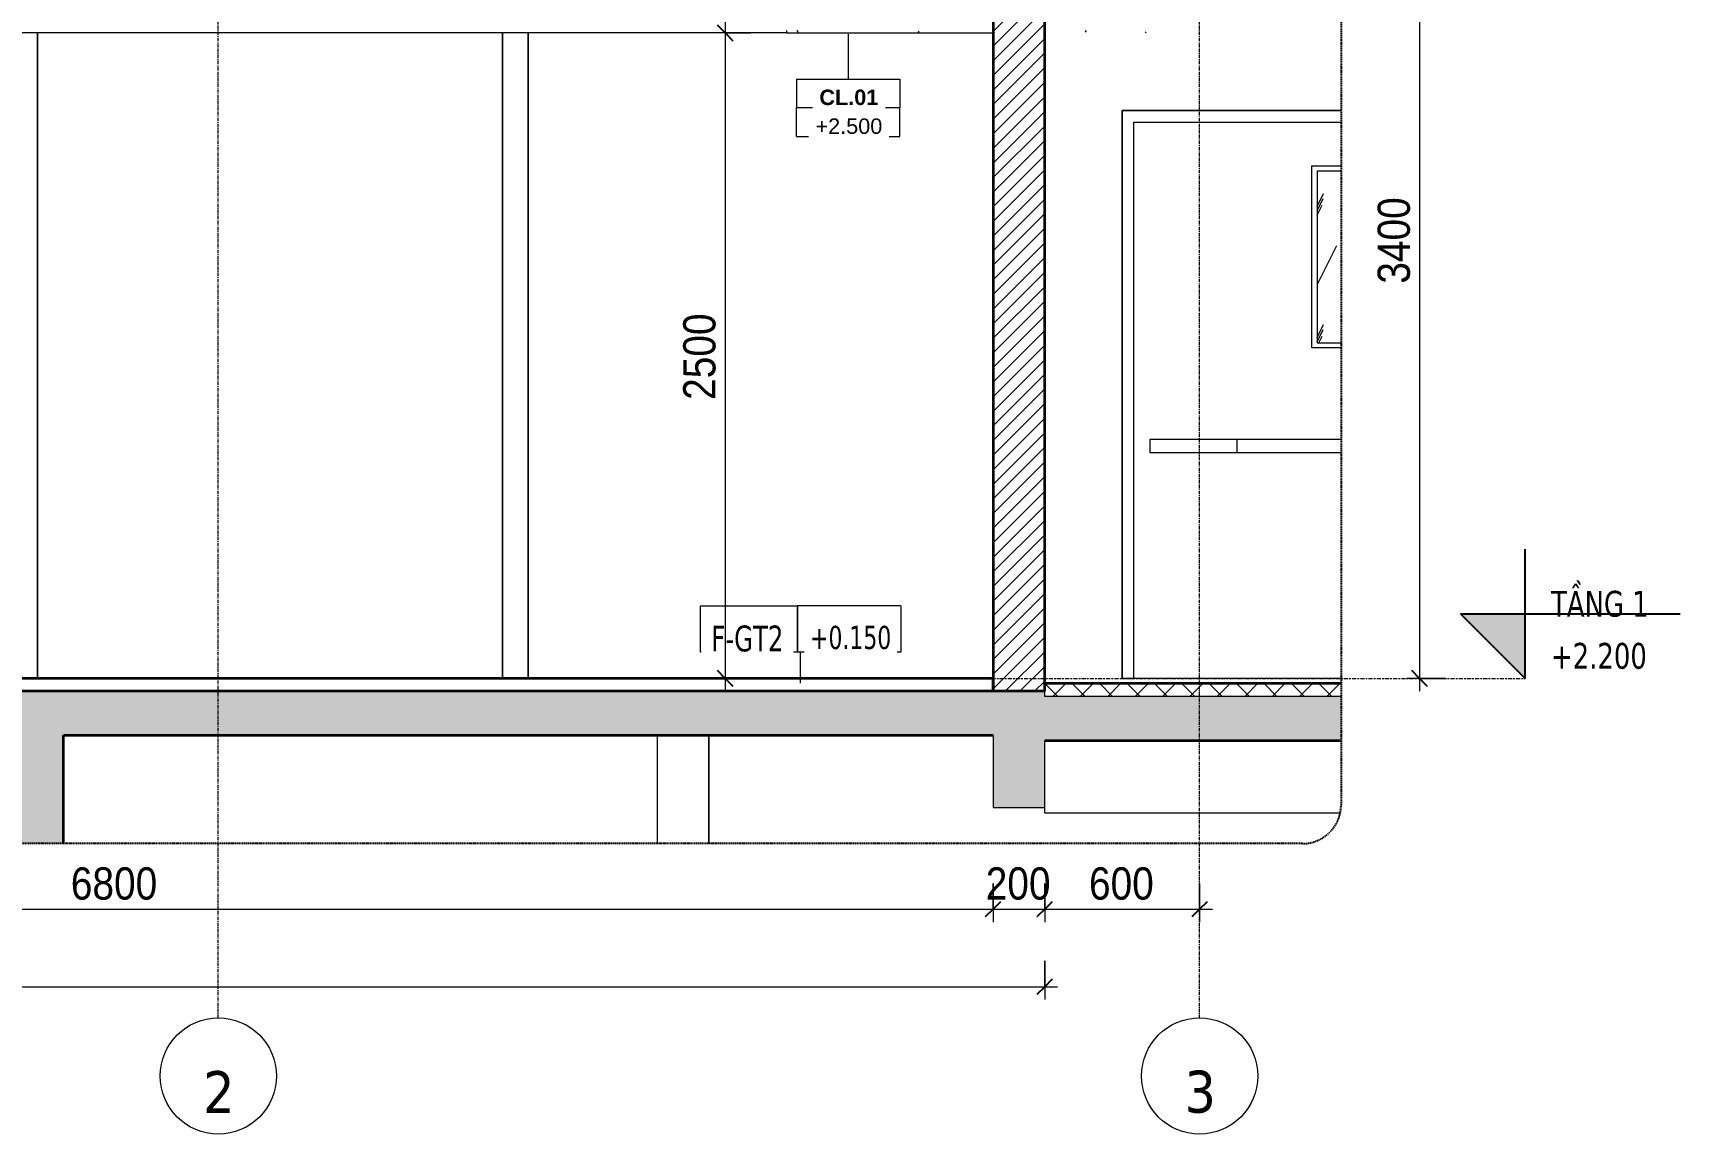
# Model space of a CAD drawing. Header units: millimetres. Extents: x 31157 to 224036, y 218 to 80529.
# Drawn here: x 52624 to 59002, y 435 to 4700 of the extents above; entities that cross this region are included whole.
import ezdxf

# ---------------------------------------------------------------- set-up
doc = ezdxf.new("R2010")
doc.units = ezdxf.units.MM
for name, pattern in [('Centre', [31.75, 6.35, -4.7625, 15.875, -4.7625]), ('Grid Line', [22.225, 12.7, -3.175, 3.175, -3.175]), ('Hidden', [7.14375, 4.7625, -2.38125])]:
    doc.linetypes.add(name, pattern=pattern)
for name, color, linetype, lineweight in [('0-4', 130, 'Continuous', 5), ('A-ANNO-DIMS', 211, 'Continuous', 9), ('A-ANNO-DIMS-50', 211, 'Continuous', 9), ('A-CLNG-2', 7, 'Continuous', 18), ('A-CLNG-FNSH-1', 7, 'Continuous', 18), ('A-CLNG-IDEN', 151, 'Continuous', 9), ('A-CLNG-PATT-1', 7, 'Continuous', 18), ('A-CLNG-PATT-3', 13, 'Continuous', 18), ('A-DETL-GENF', 92, 'Continuous', 18), ('A-DETL-GENF-4', 92, 'Hidden', 25), ('A-DETL-GENF-5', 9, 'Continuous', 18), ('A-DETL-MEDM', 33, 'Continuous', 35), ('A-DETL-THIN', 151, 'Continuous', 18), ('A-DOOR', 31, 'Continuous', 18), ('A-DOOR-FRAM-1', 31, 'Continuous', 18), ('A-FLOR-FNSH-1', 250, 'Continuous', 35), ('A-FLOR-IDEN', 11, 'Continuous', 9), ('A-FLOR-LEVL', 51, 'Continuous', 9), ('A-FLOR-LEVL-1', 51, 'Continuous', 25), ('A-FLOR-LEVL-2', 51, 'Centre', 9), ('A-FLOR-PATT-3', 8, 'Continuous', 18), ('A-WALL', 113, 'Continuous', 18), ('A-WALL-5', 7, 'Continuous', 18), ('A-WALL-6', 250, 'Continuous', 35), ('A-WALL-PATT-2', 111, 'Continuous', 18), ('S-BEAM-2', 7, 'Continuous', 18), ('S-COLS', 52, 'Continuous', 18), ('S-COLS-8', 7, 'Continuous', 18), ('S-GRID-1', 1, 'Grid Line', 9), ('S-GRID-IDEN', 1, 'Continuous', 9)]:
    doc.layers.add(name, color=color, linetype=linetype, lineweight=lineweight)
doc.styles.add('Arial_2', font='arial.ttf', dxfattribs={"height": 60})
doc.styles.add('Arial_B_3', font='arialbd.ttf', dxfattribs={"height": 60})
doc.styles.add('Tahoma', font='tahoma.ttf', dxfattribs={"width": 0.8, "height": 100})
doc.styles.add('Tahoma_1', font='tahoma.ttf', dxfattribs={"width": 0.8, "height": 90})
doc.styles.add('Tahoma_B', font='tahomabd.ttf', dxfattribs={"height": 162.5})
doc.styles.add('Tahoma_B_1', font='tahomabd.ttf', dxfattribs={"width": 0.85, "height": 100})
doc.styles.add('UTM Avo', font='', dxfattribs={"width": 0.9, "height": 125})
doc.styles.get('UTM Avo').set_extended_font_data('UTM Avo')
doc.dimstyles.new('1_Dim_chi_tiet_2_5', dxfattribs={"dimscale": 304.8, "dimtxt": 124.912619, "dimasz": 0.19685, "dimexe": 0.164042, "dimexo": 0.0625, "dimgap": 0.016404, "dimtad": 1, "dimdec": 0, "dimrnd": 5, "dimzin": 0, "dimdsep": 46, "dimtxsty": 'UTM Avo', "dimblk1": 'OBLIQUE', "dimblk2": 'OBLIQUE', "dimsah": 1, "dimcen": 0.09, "dimdle": 0.164042, "dimazin": 0, "dimtfac": 1, "dimtdec": 4, "dimtix": 1, "dimtmove": 0, "dimatfit": 3, "dimfxl": 0.328084, "dimfxlon": 1, "dimtvp": 1, "dimtolj": 1, "dimtzin": 0, "dimarcsym": 2})

# ---------------------------------------------------------------- blocks, each defined once
blk = doc.blocks.new('NCV_TKTC_KET CAU_rvt-2-TKCS_CĂN HỘ LOẠI 2 - MẶT CẮT 1')
at = {"layer": 'S-BEAM-2'}
for q in [(42052.6, 1700), (43196.4, 1680)]:
    blk.add_line((42052.6, 1680), q, dxfattribs=at)
blk = doc.blocks.new('NCV_TKTC_TANG 1_rvt-2-TKCS_CĂN HỘ LOẠI 2 - MẶT CẮT 1')
at = {"layer": 'A-CLNG-PATT-1'}
h = blk.add_hatch(dxfattribs=at)
h.set_pattern_fill('FP_5', color=256, style=0, pattern_type=2)
h.set_pattern_definition([(0, (37692.33, 15875), (406.4, 101.6), [16.764, -288.036, 16.764, -288.036, -1625.6]), (0, (37692.33, 15875), (406.4, 101.6), [-609.6, 16.764, -592.836, 16.764, -288.036, -711.2]), (0, (37692.33, 15875), (406.4, 101.6), [-1524, 16.764, -186.436, 16.764, -491.236]), (120, (37844.73, 15925.8), (-291.1882, 301.1527), [16.764, -288.036, 16.764, -288.036, -1625.6]), (120, (37844.73, 15925.8), (-291.1882, 301.1527), [-609.6, 16.764, -592.836, 16.764, -288.036, -711.2]), (120, (37844.73, 15925.8), (-291.1882, 301.1527), [-1524, 16.764, -186.436, 16.764, -491.236]), (240, (37895.53, 16129), (-115.2118, -402.7527), [16.764, -288.036, 16.764, -288.036, -1625.6]), (240, (37895.53, 16129), (-115.2118, -402.7527), [-609.6, 16.764, -592.836, 16.764, -288.036, -711.2]), (240, (37895.53, 16129), (-115.2118, -402.7527), [-1524, 16.764, -186.436, 16.764, -491.236])])
h.paths.add_polyline_path([(35452.4, 4700), (35452.6, 4700), (35452.4, 4710), (35052.6, 4710), (35052.6, 4700)])
h.paths.add_polyline_path([(41052.6, 4700), (41852.6, 4700), (41852.6, 4710), (41052.6, 4710)])
at = {"layer": 'A-CLNG-2'}
blk.add_line((41052.6, 4700), (35452.6, 4700), dxfattribs=at)
at = {"layer": 'A-CLNG-FNSH-1'}
for p, q in [((41052.6, 4710), (41052.6, 4700)), ((41052.6, 4700), (41852.6, 4700)), ((41852.6, 4700), (41852.6, 4710))]:
    blk.add_line(p, q, dxfattribs=at)
at = {"layer": 'A-FLOR-FNSH-1'}
for p, q in [((41852.6, 2200), (35052.6, 2200)), ((41852.6, 2150), (41852.6, 2200))]:
    blk.add_line(p, q, dxfattribs=at)
at = {"layer": 'A-WALL-5'}
for p, q in [((38152.6, 4700), (38152.6, 2200)), ((39952.6, 2200), (39952.6, 4700)), ((40052.6, 4700), (40052.6, 2200)), ((41852.6, 2200), (41852.6, 4700))]:
    blk.add_line(p, q, dxfattribs=at)
at = {"layer": 'S-COLS-8'}
for p, q in [((38152.6, 2200), (38152.6, 4700)), ((39952.6, 4700), (39952.6, 2200)), ((40052.6, 2200), (40052.6, 4700))]:
    blk.add_line(p, q, dxfattribs=at)
blk = doc.blocks.new('FD_01 - FD_01-1200x2200mm-1787918-TKCS_CĂN HỘ LOẠI 2 - MẶT CẮT 1')
at = {"layer": 'A-DOOR'}
h = blk.add_hatch(dxfattribs=at)
h.set_pattern_fill('FP_9', color=256, style=0, pattern_type=2)
h.set_pattern_definition([(63.435, (38289.09, 15909.78), (-0.0009, 508.0002), [177.488, -958.435]), (63.435, (37781.09, 15909.78), (-0.0009, 508.0002), [177.488, -958.435]), (63.435, (38532.27, 16007.92), (-0.0009, 508.0002), [177.488, -958.435]), (63.435, (38024.27, 16007.92), (-0.0009, 508.0002), [177.488, -958.435]), (63.435, (38495.46, 15973.28), (-0.0009, 508.0002), [177.488, -958.435]), (63.435, (37987.46, 15973.28), (-0.0009, 508.0002), [177.488, -958.435]), (63.435, (38457.94, 16171.7), (-0.0009, 508.0002), [86.267, -1049.655]), (63.435, (37949.94, 16171.7), (-0.0009, 508.0002), [86.267, -1049.655]), (63.435, (38433.4, 16140.98), (-0.0009, 508.0002), [177.488, -958.435]), (63.435, (37925.4, 16140.98), (-0.0009, 508.0002), [177.488, -958.435]), (63.435, (38437.74, 16163.03), (-0.0009, 508.0002), [177.488, -958.435]), (63.435, (37929.74, 16163.03), (-0.0009, 508.0002), [177.488, -958.435]), (63.435, (38232.78, 16066.31), (-0.0009, 508.0002), [177.488, -958.435]), (63.435, (37724.78, 16066.31), (-0.0009, 508.0002), [177.488, -958.435]), (63.435, (38237.11, 16092.3), (-0.0009, 508.0002), [177.488, -958.435]), (63.435, (37729.11, 16092.3), (-0.0009, 508.0002), [177.488, -958.435]), (63.435, (38238.28, 16111.03), (-0.0009, 508.0002), [177.488, -958.435]), (63.435, (37730.28, 16111.03), (-0.0009, 508.0002), [177.488, -958.435])])
h.paths.add_polyline_path([(43107.6, 3500), (43200.4, 3500), (43200.4, 4165), (43107.6, 4165), (43107.6, 3800)])
for p, q in [((43087.6, 4185), (43200.4, 4185)), ((43087.6, 3480), (43087.6, 4185)), ((43107.6, 4165), (43107.6, 3500)), ((43200.4, 4165), (43107.6, 4165)), ((43200.4, 3480), (43087.6, 3480)), ((43107.6, 3500), (43200.4, 3500)), ((42797.3, 3125.4), (42460.1, 3125.4)), ((42460.1, 3125.4), (42460.1, 3074.6)), ((42460.1, 3074.6), (42797.3, 3074.6)), ((42797.3, 3125.4), (42797.3, 3074.6)), ((43200.4, 3125.4), (42797.3, 3125.4)), ((42797.3, 3074.6), (43200.4, 3074.6))]:
    blk.add_line(p, q, dxfattribs=at)
at = {"layer": 'A-DOOR-FRAM-1'}
for p, q in [((42352.6, 4400), (42352.6, 2200)), ((43200.4, 4400), (42352.6, 4400)), ((42397.6, 2200), (42397.6, 4355)), ((42397.6, 4355), (43200.4, 4355)), ((42352.6, 2200), (42397.6, 2200))]:
    blk.add_line(p, q, dxfattribs=at)
blk = doc.blocks.new('BORDER VIEW - BORDER VIEW-3688247-TKCS_CĂN HỘ LOẠI 2 - MẶT CẮT 1')
at = {"layer": 'A-DETL-GENF-4'}
for p, q in [((43200.4, 5964.5), (43200.4, 1710)), ((43050.4, 1560), (33202.6, 1560))]:
    blk.add_line(p, q, dxfattribs=at)
blk.add_arc((43050.4, 1710), 150, 270, 0, dxfattribs=at)
blk = doc.blocks.new('Level - CAO ĐỘ LEVEL-350587-TKCS_CĂN HỘ LOẠI 2 - MẶT CẮT 1')
at = {"layer": 'A-FLOR-LEVL'}
blk.add_hatch(color=256, dxfattribs=at).paths.add_polyline_path([(43913.1, 2450), (43913.1, 2200), (43663.1, 2450)])
at = {"layer": 'A-FLOR-LEVL-1'}
for p, q in [((43913.1, 2200), (43913.1, 2700)), ((43663.1, 2450), (43913.1, 2200)), ((43663.1, 2450), (44513.1, 2450))]:
    blk.add_line(p, q, dxfattribs=at)
blk = doc.blocks.new('Grid - M_Grid Head - Circle-353313-TKCS_CĂN HỘ LOẠI 2 - MẶT CẮT 1')
at = {"layer": 'S-GRID-IDEN'}
blk.add_circle((33652.6, 660.2), 225, dxfattribs=at)
blk = doc.blocks.new('DIMBLOCK55-TKCS_CĂN HỘ LOẠI 2 - MẶT CẮT 1')
at = {"layer": 'A-ANNO-DIMS-50', "lineweight": 25}
for p, q in [((57993.7, 5600), (57963.7, 5630)), ((57993.7, 5600), (58023.7, 5570)), ((57993.7, 2200), (57963.7, 2230)), ((57993.7, 2200), (58023.7, 2170))]:
    blk.add_line(p, q, dxfattribs=at)
at = {"layer": 'A-ANNO-DIMS-50'}
for p, q in [((57993.7, 5650), (57993.7, 2150)), ((58093.7, 5600), (57943.7, 5600)), ((57993.7, 5600), (58093.7, 5600)), ((58093.7, 2200), (57943.7, 2200)), ((57993.7, 2200), (58093.7, 2200))]:
    blk.add_line(p, q, dxfattribs=at)
at = {"layer": 'A-ANNO-DIMS-50', "color": 0, "insert": (57831.3, 3728.8), "char_height": 125, "width": 410.824, "attachment_point": 1, "rotation": 90, "line_spacing_factor": 1.110334, "style": 'UTM Avo'}
blk.add_mtext('3400', dxfattribs=at)
blk = doc.blocks.new('_Oblique')
at = {"color": 0, "linetype": 'ByBlock', "lineweight": -2}
blk.add_line((-0.5, -0.5), (0.5, 0.5), dxfattribs=at)
blk = doc.blocks.new('DIMBLOCK58-TKCS_CĂN HỘ LOẠI 2 - MẶT CẮT 1')
at = {"layer": 'A-ANNO-DIMS-50'}
for p, q in [((49541.9, 1406), (49541.9, 1256)), ((49541.9, 1306), (49541.9, 1406)), ((56341.9, 1406), (56341.9, 1256)), ((56341.9, 1306), (56341.9, 1406)), ((49541.9, 1306), (56341.9, 1306))]:
    blk.add_line(p, q, dxfattribs=at)
at = {"layer": 'A-ANNO-DIMS-50', "lineweight": 25}
for p, q in [((49541.9, 1306), (49511.9, 1276)), ((49541.9, 1306), (49571.9, 1336)), ((56341.9, 1306), (56311.9, 1276)), ((56341.9, 1306), (56371.9, 1336))]:
    blk.add_line(p, q, dxfattribs=at)
at = {"layer": 'A-ANNO-DIMS-50', "color": 0, "insert": (52770.7, 1468.3), "char_height": 125, "width": 410.824, "attachment_point": 1, "line_spacing_factor": 1.110334, "style": 'UTM Avo'}
blk.add_mtext('6800', dxfattribs=at)
blk = doc.blocks.new('DIMBLOCK59-TKCS_CĂN HỘ LOẠI 2 - MẶT CẮT 1')
at = {"layer": 'A-ANNO-DIMS-50'}
for p, q in [((56341.9, 1406), (56341.9, 1256)), ((56341.9, 1306), (56341.9, 1406)), ((56541.9, 1406), (56541.9, 1256)), ((56541.9, 1306), (56541.9, 1406)), ((56341.9, 1306), (56541.9, 1306))]:
    blk.add_line(p, q, dxfattribs=at)
at = {"layer": 'A-ANNO-DIMS-50', "lineweight": 25}
for p, q in [((56341.9, 1306), (56311.9, 1276)), ((56341.9, 1306), (56371.9, 1336)), ((56541.9, 1306), (56511.9, 1276)), ((56541.9, 1306), (56571.9, 1336))]:
    blk.add_line(p, q, dxfattribs=at)
at = {"layer": 'A-ANNO-DIMS-50', "color": 0, "insert": (56313.6, 1468.3), "char_height": 125, "width": 308.118, "attachment_point": 1, "line_spacing_factor": 1.110334, "style": 'UTM Avo'}
blk.add_mtext('200', dxfattribs=at)
blk = doc.blocks.new('DIMBLOCK60-TKCS_CĂN HỘ LOẠI 2 - MẶT CẮT 1')
at = {"layer": 'A-ANNO-DIMS-50'}
for p, q in [((56541.9, 1406), (56541.9, 1256)), ((56541.9, 1306), (56541.9, 1406)), ((57141.9, 1406), (57141.9, 1256)), ((57141.9, 1306), (57141.9, 1406)), ((56541.9, 1306), (57191.9, 1306))]:
    blk.add_line(p, q, dxfattribs=at)
at = {"layer": 'A-ANNO-DIMS-50', "lineweight": 25}
for p, q in [((56541.9, 1306), (56511.9, 1276)), ((56541.9, 1306), (56571.9, 1336)), ((57141.9, 1306), (57111.9, 1276)), ((57141.9, 1306), (57171.9, 1336))]:
    blk.add_line(p, q, dxfattribs=at)
at = {"layer": 'A-ANNO-DIMS-50', "color": 0, "insert": (56713.5, 1468.3), "char_height": 125, "width": 308.118, "attachment_point": 1, "line_spacing_factor": 1.110334, "style": 'UTM Avo'}
blk.add_mtext('600', dxfattribs=at)
blk = doc.blocks.new('DIMBLOCK61-TKCS_CĂN HỘ LOẠI 2 - MẶT CẮT 1')
at = {"layer": 'A-ANNO-DIMS-50'}
for p, q in [((48141.9, 1106), (48141.9, 956)), ((48141.9, 1006), (48141.9, 1106)), ((56541.9, 1106), (56541.9, 956)), ((56541.9, 1006), (56541.9, 1106)), ((48091.9, 1006), (56591.9, 1006))]:
    blk.add_line(p, q, dxfattribs=at)
at = {"layer": 'A-ANNO-DIMS-50', "lineweight": 25}
for p, q in [((48141.9, 1006), (48171.9, 1036)), ((56541.9, 1006), (56571.9, 1036)), ((48141.9, 1006), (48111.9, 976)), ((56541.9, 1006), (56511.9, 976))]:
    blk.add_line(p, q, dxfattribs=at)
at = {"layer": 'A-ANNO-DIMS-50', "color": 0, "insert": (52170.7, 1168.3), "char_height": 125, "width": 410.824, "attachment_point": 1, "line_spacing_factor": 1.110334, "style": 'UTM Avo'}
blk.add_mtext('8400', dxfattribs=at)
blk = doc.blocks.new('M_Ceiling Tag w Height - M_Ceiling Tag w Height-4076435-TKCS_CĂN HỘ LOẠI 2 - MẶT CẮT 1')
at = {"layer": 'A-CLNG-IDEN'}
for p, q in [((41091, 4521.4), (41091, 4410.3)), ((41091, 4521.4), (41492.1, 4521.4)), ((41492.1, 4521.4), (41492.1, 4410.3)), ((41091, 4298.9), (41091, 4410.3)), ((41492.1, 4410.3), (41091, 4410.3)), ((41492.1, 4298.9), (41492.1, 4410.3)), ((41091, 4298.9), (41492.1, 4298.9))]:
    blk.add_line(p, q, dxfattribs=at)
blk = doc.blocks.new('TAG SAN - TTG - TAG FFL-4075299-TKCS_CĂN HỘ LOẠI 2 - MẶT CẮT 1')
at = {"layer": 'A-FLOR-IDEN'}
for p, q in [((40719.6, 2302), (40719.6, 2480.7)), ((40719.6, 2480.7), (41095.6, 2480.7)), ((41095.6, 2480.7), (41095.6, 2302)), ((41495.6, 2480.7), (41095.6, 2480.7)), ((41095.6, 2302), (41095.6, 2480.7)), ((41495.6, 2480.7), (41495.6, 2302)), ((41095.6, 2302), (40719.6, 2302)), ((41495.6, 2302), (41095.6, 2302))]:
    blk.add_line(p, q, dxfattribs=at)
blk = doc.blocks.new('DIMBLOCK66-TKCS_CĂN HỘ LOẠI 2 - MẶT CẮT 1')
at = {"layer": 'A-ANNO-DIMS-50'}
for p, q in [((55304.4, 5430), (55304.4, 4700)), ((55404.4, 5380), (55254.4, 5380)), ((55304.4, 5380), (55404.4, 5380)), ((55404.4, 4700), (55254.4, 4700)), ((55304.4, 4700), (55404.4, 4700))]:
    blk.add_line(p, q, dxfattribs=at)
at = {"layer": 'A-ANNO-DIMS-50', "lineweight": 25}
for p, q in [((55304.4, 5380), (55274.4, 5410)), ((55304.4, 5380), (55334.4, 5350)), ((55304.4, 4700), (55274.4, 4730)), ((55304.4, 4700), (55334.4, 4670))]:
    blk.add_line(p, q, dxfattribs=at)
at = {"layer": 'A-ANNO-DIMS-50', "color": 0, "insert": (55142, 4911.6), "char_height": 125, "width": 308.118, "attachment_point": 1, "rotation": 90, "line_spacing_factor": 1.110334, "style": 'UTM Avo'}
blk.add_mtext('680', dxfattribs=at)
blk = doc.blocks.new('DIMBLOCK67-TKCS_CĂN HỘ LOẠI 2 - MẶT CẮT 1')
at = {"layer": 'A-ANNO-DIMS-50', "lineweight": 25}
for p, q in [((55304.4, 4700), (55274.4, 4730)), ((55304.4, 4700), (55334.4, 4670)), ((55304.4, 2200), (55274.4, 2230)), ((55304.4, 2200), (55334.4, 2170))]:
    blk.add_line(p, q, dxfattribs=at)
at = {"layer": 'A-ANNO-DIMS-50'}
for p, q in [((55404.4, 4700), (55254.4, 4700)), ((55304.4, 4700), (55304.4, 2150)), ((55304.4, 4700), (55404.4, 4700)), ((55404.4, 2200), (55254.4, 2200)), ((55304.4, 2200), (55404.4, 2200))]:
    blk.add_line(p, q, dxfattribs=at)
at = {"layer": 'A-ANNO-DIMS-50', "color": 0, "insert": (55142, 3278.8), "char_height": 125, "width": 410.824, "attachment_point": 1, "rotation": 90, "line_spacing_factor": 1.110334, "style": 'UTM Avo'}
blk.add_mtext('2500', dxfattribs=at)

msp = doc.modelspace()

# ---------------------------------------------------------------- hatches: boundary and pattern name
at = {"layer": 'A-CLNG-PATT-3'}
h = msp.add_hatch(dxfattribs=at)
h.set_pattern_fill('FP_5', color=256, style=0, pattern_type=2)
h.set_pattern_definition([(0, (52181.63, 15875), (406.4, 101.6), [16.764, -288.036, 16.764, -288.036, -1625.6]), (0, (52181.63, 15875), (406.4, 101.6), [-609.6, 16.764, -592.836, 16.764, -288.036, -711.2]), (0, (52181.63, 15875), (406.4, 101.6), [-1524, 16.764, -186.436, 16.764, -491.236]), (120, (52334.03, 15925.8), (-291.1882, 301.1527), [16.764, -288.036, 16.764, -288.036, -1625.6]), (120, (52334.03, 15925.8), (-291.1882, 301.1527), [-609.6, 16.764, -592.836, 16.764, -288.036, -711.2]), (120, (52334.03, 15925.8), (-291.1882, 301.1527), [-1524, 16.764, -186.436, 16.764, -491.236]), (240, (52384.83, 16129), (-115.2118, -402.7527), [16.764, -288.036, 16.764, -288.036, -1625.6]), (240, (52384.83, 16129), (-115.2118, -402.7527), [-609.6, 16.764, -592.836, 16.764, -288.036, -711.2]), (240, (52384.83, 16129), (-115.2118, -402.7527), [-1524, 16.764, -186.436, 16.764, -491.236])])
h.paths.add_polyline_path([(57689.7, 4700), (57689.7, 4710), (56541.9, 4710), (56541.9, 4700), (57654.9, 4700)])
at = {"layer": 'A-DETL-GENF-5'}
h = msp.add_hatch(dxfattribs=at)
h.set_pattern_fill('FP_3', color=256, style=0, pattern_type=2)
h.set_pattern_definition([(50, (52181.63, 15875), (364.368, -31.8783), [38.1, -419.1]), (355, (52181.63, 15875), (-70.486, 382.113), [30.48, -335.28]), (100.451, (52212, 15872.34), (293.885, 350.233), [32.38, -356.18]), (46.184, (52181.63, 15976.6), (542.158, -84.086), [57.15, -628.65]), (96.636, (52226.8, 15969.6), (474.805, 494.855), [48.57, -534.27]), (351.184, (52181.63, 15976.6), (474.81, 494.85), [45.72, -502.92]), (21, (52232.43, 15951.2), (303.2285, -204.5305), [38.1, -419.1]), (326, (52232.43, 15951.2), (123.604, 368.376), [30.48, -335.28]), (71.451, (52257.7, 15934.16), (426.834, 163.843), [32.38, -356.18]), (37.5, (52181.63, 15875), (6.1766, 169.1102), [3.353, -327.863, 3.353, -337.007, -336.55]), (37.5, (52181.63, 15875), (6.1766, 169.1102), [-671.576, 3.353, -333.197]), (7.5, (52181.63, 15875), (133.6389, 200.3615), [3.353, -190.703, 3.353, -320.243, -128.27]), (7.5, (52181.63, 15875), (133.6389, 200.3615), [-517.652, 3.353, -124.917]), (327.5, (52068.35, 15875), (271.1818, -11.4584), [3.353, -123.647, 3.353, -392.887, -525.78]), (327.5, (52068.35, 15875), (271.1818, -11.4584), [-523.24, 3.353, -522.427]), (317.5, (52017.55, 15875), (296.2585, 50.853), [3.353, -161.747, 3.353, -259.791, -373.38]), (317.5, (52017.55, 15875), (296.2585, 50.853), [-428.244, 3.353, -370.027]), (45, (52181.63, 15875), (-125.7236, 125.7236), []), (45, (52181.63, 16065.5), (-125.7236, 125.7236), [])])
h.paths.add_polyline_path([(48141.9, 1560), (48441.9, 1560), (48441.9, 1980), (52441.9, 1980), (52441.9, 1560), (52741.9, 1560), (52741.9, 1980), (56341.9, 1980), (56341.9, 1700), (56541.9, 1700), (56541.9, 1960), (57689.7, 1960), (57689.7, 2130), (56541.9, 2130), (56541.9, 2150), (49341.9, 2150), (49341.9, 2100), (48341.9, 2100), (48341.9, 2300), (48141.9, 2300), (48141.9, 1980)])
at = {"layer": 'A-FLOR-PATT-3'}
h = msp.add_hatch(dxfattribs=at)
h.set_pattern_fill('FP_7', color=256, style=0, pattern_type=2)
h.set_pattern_definition([(45, (52181.63, 15875), (-53.033, 53.033), []), (135, (52181.63, 15875), (-53.033, -53.033), [])])
h.paths.add_polyline_path([(57689.7, 2130), (57689.7, 2180), (56541.9, 2180), (56541.9, 2130), (56856.9, 2130)])
at = {"layer": 'A-WALL-PATT-2'}
h = msp.add_hatch(dxfattribs=at)
h.set_pattern_fill('FP_8', color=256, style=0, pattern_type=2)
h.set_pattern_definition([(45, (52181.633, 15875), (-28.28427, 28.28427), [])])
h.paths.add_polyline_path([(56541.9, 2150), (56541.9, 5100), (56341.9, 5100), (56341.9, 2150)])

# ---------------------------------------------------------------- linework, layer by layer
at = {"layer": 'A-CLNG-IDEN'}
msp.add_line((55780.9, 4695.6), (55780.9, 4521.4), dxfattribs=at)
at = {"layer": 'A-DETL-MEDM'}
for p, q in [((56541.9, 2150), (49341.9, 2150)), ((52741.9, 1560), (52741.9, 1980)), ((52741.9, 1980), (56341.9, 1980)), ((56541.9, 1960), (57689.7, 1960))]:
    msp.add_line(p, q, dxfattribs=at)
at = {"layer": 'A-DETL-THIN'}
for p, q in [((56541.9, 2130), (56541.9, 2150)), ((57689.7, 2130), (56541.9, 2130)), ((56341.9, 1980), (56341.9, 1700)), ((56541.9, 1700), (56541.9, 1960)), ((56341.9, 1700), (56541.9, 1700))]:
    msp.add_line(p, q, dxfattribs=at)
at = {"layer": 'A-FLOR-FNSH-1'}
msp.add_line((57689.7, 2180), (56541.9, 2180), dxfattribs=at)
at = {"layer": 'A-FLOR-IDEN'}
msp.add_line((55596.9, 2181.1), (55596.9, 2302), dxfattribs=at)
at = {"layer": 'A-FLOR-LEVL-2'}
msp.add_line((47212.2, 2200), (58402.4, 2200), dxfattribs=at)
at = {"layer": 'A-WALL'}
for p, q in [((56841.9, 2200), (56841.9, 4400)), ((56841.9, 4400), (57689.7, 4400)), ((57689.7, 2200), (56841.9, 2200)), ((55241.9, 1980), (55241.9, 1560))]:
    msp.add_line(p, q, dxfattribs=at)
at = {"layer": 'A-WALL-6'}
for p, q in [((56341.9, 5100.1), (56341.9, 2150)), ((56541.9, 2150), (56541.9, 5100))]:
    msp.add_line(p, q, dxfattribs=at)
at = {"layer": 'S-COLS'}
for p, q in [((55041.9, 1980), (55041.9, 1560)), ((55241.9, 1560), (55241.9, 1980))]:
    msp.add_line(p, q, dxfattribs=at)
at = {"layer": 'S-GRID-1'}
for p, q in [((53341.9, 2135.2), (53341.9, 5596.2)), ((57141.9, 2135.2), (57141.9, 5596.2)), ((53341.9, 885.2), (53341.9, 2135.2)), ((57141.9, 885.2), (57141.9, 2135.2))]:
    msp.add_line(p, q, dxfattribs=at)

# ---------------------------------------------------------------- block references
at = {"layer": '0-4'}
for name in ['NCV_TKTC_KET CAU_rvt-2-TKCS_CĂN HỘ LOẠI 2 - MẶT CẮT 1', 'NCV_TKTC_TANG 1_rvt-2-TKCS_CĂN HỘ LOẠI 2 - MẶT CẮT 1']:
    msp.add_blockref(name, (14489.3, 0), dxfattribs=at)
at = {"layer": 'A-CLNG-IDEN'}
msp.add_blockref('M_Ceiling Tag w Height - M_Ceiling Tag w Height-4076435-TKCS_CĂN HỘ LOẠI 2 - MẶT CẮT 1', (14489.3, 0), dxfattribs=at)
at = {"layer": 'A-DETL-GENF'}
msp.add_blockref('BORDER VIEW - BORDER VIEW-3688247-TKCS_CĂN HỘ LOẠI 2 - MẶT CẮT 1', (14489.3, 0), dxfattribs=at)
at = {"layer": 'A-DOOR'}
msp.add_blockref('FD_01 - FD_01-1200x2200mm-1787918-TKCS_CĂN HỘ LOẠI 2 - MẶT CẮT 1', (14489.3, 0), dxfattribs=at)
at = {"layer": 'A-FLOR-IDEN'}
msp.add_blockref('TAG SAN - TTG - TAG FFL-4075299-TKCS_CĂN HỘ LOẠI 2 - MẶT CẮT 1', (14489.3, 0), dxfattribs=at)
at = {"layer": 'A-FLOR-LEVL-1'}
msp.add_blockref('Level - CAO ĐỘ LEVEL-350587-TKCS_CĂN HỘ LOẠI 2 - MẶT CẮT 1', (14489.3, 0), dxfattribs=at)
at = {"layer": 'S-GRID-IDEN'}
for p in [(19689.3, 0), (23489.3, 0)]:
    msp.add_blockref('Grid - M_Grid Head - Circle-353313-TKCS_CĂN HỘ LOẠI 2 - MẶT CẮT 1', p, dxfattribs=at)

# ---------------------------------------------------------------- texts
at = {"layer": 'A-FLOR-LEVL', "char_height": 100, "line_spacing_factor": 0.996129, "style": 'Tahoma_B_1'}
for s, insert, width, attachment_point in [('\\pt510,1020,1530,2040,2550,3060,3570,4080,4590,5100,5610,6120,6630,7140,7650,8160,8670,9180,9690,10200,10710,11220,11730,12240,12750,13260,13770,14280,14790,15300,15810,16320;TẦNG 1', (58502.7, 2437.2), 452.625, 7), ('\\pt212.5,425,637.5,850,1062.5,1275,1487.5,1700,1912.5,2125,2337.5,2550,2762.5,2975,3187.5,3400,3612.5,3825,4037.5,4250,4462.5,4675,4887.5,5100,5312.5,5525,5737.5,5950,6162.5,6375,6587.5,6800;+2.200', (58502.7, 2337.5), 441.575, 1)]:
    msp.add_mtext(s, dxfattribs=dict(at, insert=insert, width=width, attachment_point=attachment_point))

# ---------------------------------------------------------------- dimensions: what is measured, and where the dimension line sits
at = {"layer": 'A-ANNO-DIMS'}
for base, p1, p2, override, picture, middle in [((57993.7, 2200), (58093.7, 5600), (58093.7, 2200), {"dimpost": '<>', "dimfxl": 3400}, 'DIMBLOCK55-TKCS_CĂN HỘ LOẠI 2 - MẶT CẮT 1', (57924, 3900)), ((55304.4, 4700), (55404.4, 5380), (55404.4, 4700), {"dimpost": '<>', "dimfxl": 680}, 'DIMBLOCK66-TKCS_CĂN HỘ LOẠI 2 - MẶT CẮT 1', (55234.7, 5040))]:
    dim = msp.add_linear_dim(base=base, p1=p1, p2=p2, angle=90, dimstyle='1_Dim_chi_tiet_2_5', override=override, dxfattribs=at)
    dim.commit()
    dim.dimension.update_dxf_attribs({"geometry": picture, "text_midpoint": middle})
for base, p1, p2, override, picture, middle in [((56341.9, 1306), (49541.9, 1406), (56341.9, 1406), {"dimpost": '<>', "dimfxl": 6800.071331}, 'DIMBLOCK58-TKCS_CĂN HỘ LOẠI 2 - MẶT CẮT 1', (52941.9, 1375.6)), ((56541.9, 1306), (56341.9, 1406), (56541.9, 1406), {"dimpost": '<>', "dimfxl": 200}, 'DIMBLOCK59-TKCS_CĂN HỘ LOẠI 2 - MẶT CẮT 1', (56441.9, 1375.6)), ((57141.9, 1306), (56541.9, 1406), (57141.9, 1406), {"dimpost": '<>', "dimfxl": 599.928669}, 'DIMBLOCK60-TKCS_CĂN HỘ LOẠI 2 - MẶT CẮT 1', (56841.9, 1375.6)), ((56541.9, 1006), (48141.9, 1106), (56541.9, 1106), {"dimpost": '<>', "dimfxl": 8400.071331}, 'DIMBLOCK61-TKCS_CĂN HỘ LOẠI 2 - MẶT CẮT 1', (52341.9, 1075.6))]:
    dim = msp.add_linear_dim(base=base, p1=p1, p2=p2, dimstyle='1_Dim_chi_tiet_2_5', override=override, dxfattribs=at)
    dim.commit()
    dim.dimension.update_dxf_attribs({"geometry": picture, "text_midpoint": middle})

# ---------------------------------------------------------------- next in the draw order: texts
at = {"layer": 'A-CLNG-IDEN', "insert": (55783.6, 4450.2), "char_height": 60, "width": 251.5, "attachment_point": 5, "line_spacing_factor": 0.936439, "style": 'Arial_B_3', "bg_fill": 3, "box_fill_scale": 1.25, "bg_fill_color": 256, "bg_fill_true_color": 13158600, "bg_fill_transparency": 0}
msp.add_mtext('\\pt634.9998,1270.0002,1905,2539.9998,3175.0002,3810,4444.9998,5080.0002,5715,6349.9998,6985.0002,7620,8254.9998,8890.0002,9525,10159.9998,10795.0002,11430,12064.9998,12700.0002,13335,13969.9998,14605.0002,15240,15874.9998,16510.0002,17145,17779.9998,18415.0002,19050,19684.9998,20320.0002;CL.01', dxfattribs=at)
at = {"layer": 'A-FLOR-IDEN', "attachment_point": 5, "line_spacing_factor": 0.996129, "bg_fill": 3, "box_fill_scale": 1.25, "bg_fill_color": 256, "bg_fill_true_color": 13158600, "bg_fill_transparency": 0}
for s, insert, char_height, width, style in [('\\pt4,8,12,16,20,24,28,32,36,40,44,48,52,56,60,64,68,72,76,80,84,88,92,96,100,104,108,112,116,120,124,128;F-GT2', (55390.5, 2353.7), 100, 306.8, 'Tahoma'), ('\\pt3.9996,8.0001,11.9997,16.0002,19.9998,24.0003,27.9999,32.0004,36,39.9996,44.0001,47.9997,52.0002,55.9998,60.0003,63.9999,68.0004,72,75.9996,80.0001,83.9997,88.0002,91.9998,96.0003,99.9999,104.0004,108,111.9996,116.0001,119.9997,124.0002,127.9998;+0.150', (55790.7, 2357.8), 90, 314.8, 'Tahoma_1')]:
    msp.add_mtext(s, dxfattribs=dict(at, insert=insert, char_height=char_height, width=width, style=style))
at = {"layer": 'S-GRID-IDEN', "char_height": 162.5, "width": 145.5, "attachment_point": 5, "line_spacing_factor": 0.996129, "style": 'Tahoma_B', "bg_fill": 3, "box_fill_scale": 1.25, "bg_fill_color": 256, "bg_fill_true_color": 13158600, "bg_fill_transparency": 0}
for s, insert in [('\\pt634.99962,1269.99925,1905.0005,2540.00013,3174.99975,3809.99937,4445.00062,5080.00025,5714.99987,6349.9995,6985.00075,7620.00037,8255,8889.99962,9524.99925,10160.0005,10795.00013,11429.99975,12064.99938,12700.00063,13335.00025,13969.99988,14604.9995,15240.00075,15875.00038,16510,17144.99963,17779.99925,18415.0005,19050.00013,19684.99975,20319.99938;2', (53344.2, 597.8)), ('\\pt634.99962,1269.99925,1905.0005,2540.00013,3174.99975,3809.99937,4445.00062,5080.00025,5714.99987,6349.9995,6985.00075,7620.00037,8255,8889.99962,9524.99925,10160.0005,10795.00013,11429.99975,12064.99938,12700.00063,13335.00025,13969.99988,14604.9995,15240.00075,15875.00038,16510,17144.99963,17779.99925,18415.0005,19050.00013,19684.99975,20319.99938;3', (57144.2, 597.8))]:
    msp.add_mtext(s, dxfattribs=dict(at, insert=insert))

# ---------------------------------------------------------------- next in the draw order: texts
at = {"layer": 'A-CLNG-IDEN', "insert": (55783.8, 4338.5), "char_height": 60, "width": 281, "attachment_point": 5, "line_spacing_factor": 0.936439, "style": 'Arial_2', "bg_fill": 3, "box_fill_scale": 1.25, "bg_fill_color": 256, "bg_fill_true_color": 13158600, "bg_fill_transparency": 0}
msp.add_mtext('\\pt634.9998,1270.0002,1905,2539.9998,3175.0002,3810,4444.9998,5080.0002,5715,6349.9998,6985.0002,7620,8254.9998,8890.0002,9525,10159.9998,10795.0002,11430,12064.9998,12700.0002,13335,13969.9998,14605.0002,15240,15874.9998,16510.0002,17145,17779.9998,18415.0002,19050,19684.9998,20320.0002;+2.500', dxfattribs=at)

# ---------------------------------------------------------------- next in the draw order: dimensions: what is measured, and where the dimension line sits
at = {"layer": 'A-ANNO-DIMS'}
dim = msp.add_linear_dim(base=(55304.4, 2200), p1=(55404.4, 4700), p2=(55404.4, 2200), angle=90, dimstyle='1_Dim_chi_tiet_2_5', override={"dimpost": '<>', "dimfxl": 2500}, dxfattribs=at)
dim.commit()
dim.dimension.update_dxf_attribs({"geometry": 'DIMBLOCK67-TKCS_CĂN HỘ LOẠI 2 - MẶT CẮT 1', "text_midpoint": (55234.7, 3450)})

doc.saveas('drawing.dxf')
